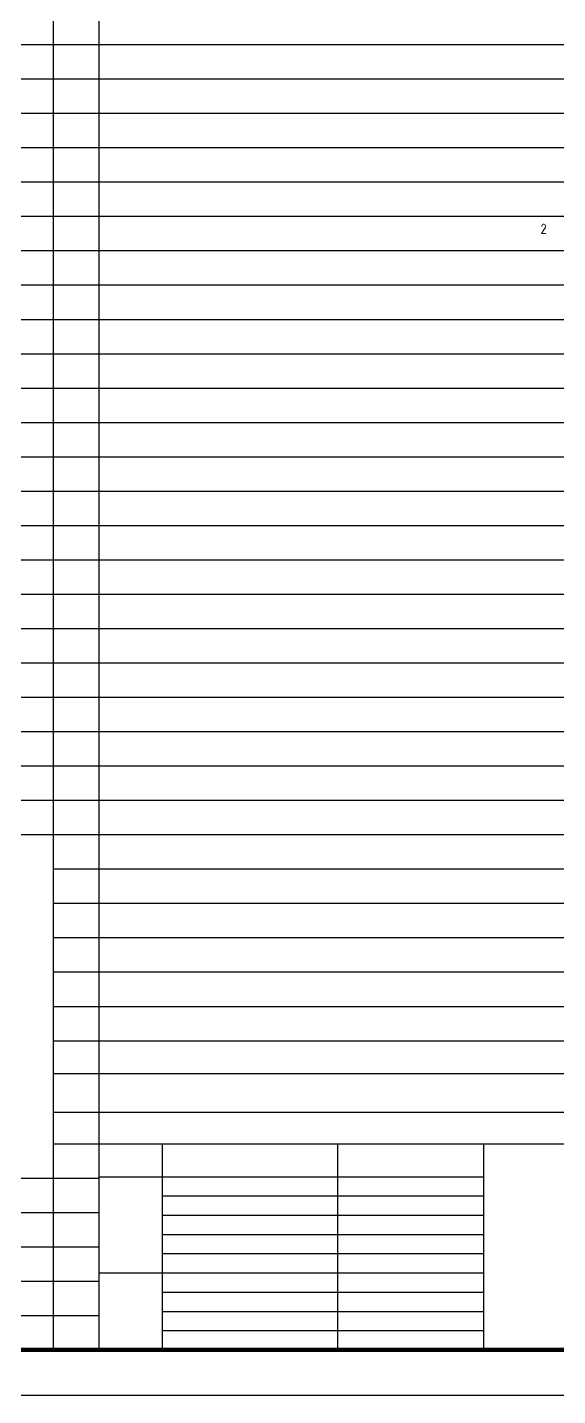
# Model space of a CAD drawing. Extents: x -518115 to 790560, y -210384 to 1628073.
# Drawn here: x 457354 to 468933, y 1186832 to 1216707 of the extents above; entities that cross this region are included whole.
import ezdxf

# ---------------------------------------------------------------- set-up
doc = ezdxf.new("R2010")
doc.units = 0
doc.header["$LTSCALE"] = 1000
doc.header["$MEASUREMENT"] = 0
for name, color, linetype in [('Defpoint', 7, 'Continuous'), ('PUB_TEXT', 4, 'Continuous'), ('图框', 140, 'Continuous')]:
    doc.layers.add(name, color=color, linetype=linetype)
doc.styles.add('_HZTXT', font='txt.shx', dxfattribs={"width": 0.8, "bigfont": 'hztxt.shx'})

# ---------------------------------------------------------------- blocks, each defined once
blk = doc.blocks.new('TK')
at = {"layer": '图框'}
blk.add_lwpolyline([(465375, 548714), (549475, 548714), (549475, 489314), (465375, 489314)], close=True, dxfattribs=at)
blk.add_lwpolyline([(465375, 548714), (549475, 548714), (549475, 489314), (465375, 489314)], close=True, dxfattribs=at)
at = {"layer": '图框', "const_width": 100}
blk.add_lwpolyline([(548475, 490314), (548475, 547714), (467875, 547714), (467875, 490314)], close=True, dxfattribs=at)

msp = doc.modelspace()

# ---------------------------------------------------------------- linework, layer by layer
at = {"layer": 'Defpoint', "color": 252}
for p, q in [((457914.1, 1243332.1), (457914.1, 1187832.1)), ((458914.1, 1243332.1), (458914.1, 1187832.1)), ((408814.1, 1216332.1), (482414.1, 1216332.1)), ((408814.1, 1215582.1), (482414.1, 1215582.1)), ((408814.1, 1214832.1), (482414.1, 1214832.1)), ((408814.1, 1214082.1), (482414.1, 1214082.1)), ((408814.1, 1213332.1), (482414.1, 1213332.1)), ((408814.1, 1212582.1), (482414.1, 1212582.1)), ((408814.1, 1211832.1), (482414.1, 1211832.1)), ((408814.1, 1211082.1), (482414.1, 1211082.1)), ((408814.1, 1210332.1), (482414.1, 1210332.1)), ((408814.1, 1209582.1), (482414.1, 1209582.1)), ((408814.1, 1208832.1), (482414.1, 1208832.1)), ((408814.1, 1208082.1), (482414.1, 1208082.1)), ((408814.1, 1207332.1), (482414.1, 1207332.1)), ((408814.1, 1206582.1), (482414.1, 1206582.1)), ((408814.1, 1205832.1), (482414.1, 1205832.1)), ((408814.1, 1205082.1), (482414.1, 1205082.1)), ((408814.1, 1204332.1), (482414.1, 1204332.1)), ((408814.1, 1203582.1), (457914.1, 1203582.1)), ((457914.1, 1203582.1), (482414.1, 1203582.1)), ((408814.1, 1202832.1), (457914.1, 1202832.1)), ((457914.1, 1202832.1), (482414.1, 1202832.1)), ((408814.1, 1202082.1), (457914.1, 1202082.1)), ((457914.1, 1202082.1), (482414.1, 1202082.1)), ((408814.1, 1201332.1), (457914.1, 1201332.1)), ((457914.1, 1201332.1), (482414.1, 1201332.1)), ((408814.1, 1200582.1), (457914.1, 1200582.1)), ((457914.1, 1200582.1), (482414.1, 1200582.1)), ((408814.1, 1199832.1), (457914.1, 1199832.1)), ((457914.1, 1199832.1), (482414.1, 1199832.1)), ((408814.1, 1199082.1), (457914.1, 1199082.1)), ((457914.1, 1199082.1), (482414.1, 1199082.1)), ((457914.1, 1198332.1), (482414.1, 1198332.1)), ((457914.1, 1197582.1), (482414.1, 1197582.1)), ((457914.1, 1196832.1), (482414.1, 1196832.1)), ((457914.1, 1196832.1), (482414.1, 1196832.1)), ((457914.1, 1196082.1), (482414.1, 1196082.1)), ((457914.1, 1195332.1), (482414.1, 1195332.1)), ((457914.1, 1194582.1), (482414.1, 1194582.1)), ((457914.1, 1193862.1), (482414.1, 1193862.1)), ((457914.1, 1193022.1), (482414.1, 1193022.1)), ((457914.1, 1192332.1), (482414.1, 1192332.1)), ((460299.5, 1192332.1), (460299.5, 1187832.1)), ((464128.3, 1192332.1), (464128.3, 1187832.1)), ((467313.1, 1192332.1), (467313.1, 1187832.1)), ((420665.4, 1191582.1), (458914.1, 1191582.1)), ((458914.1, 1191612.1), (467313.1, 1191612.1)), ((460299.5, 1191192.1), (467313.1, 1191192.1)), ((419218.2, 1190832.1), (458914.1, 1190832.1)), ((460299.5, 1190772.1), (467313.1, 1190772.1)), ((460299.5, 1190352.1), (467313.1, 1190352.1)), ((420665.4, 1190082.1), (458914.1, 1190082.1)), ((460299.5, 1189932.1), (467313.1, 1189932.1)), ((408814.1, 1189332.1), (458914.1, 1189332.1)), ((458914.1, 1189512.1), (467313.1, 1189512.1)), ((460299.5, 1189092.1), (467313.1, 1189092.1)), ((408814.1, 1188582.1), (458914.1, 1188582.1)), ((460299.5, 1188672.1), (467313.1, 1188672.1)), ((460299.5, 1188252.1), (467313.1, 1188252.1)), ((408814.1, 1187832.1), (482414.1, 1187832.1))]:
    msp.add_line(p, q, dxfattribs=at)

# ---------------------------------------------------------------- block references
msp.add_blockref('TK', (-59060.9, 697518.4))

# ---------------------------------------------------------------- texts
at = {"layer": 'PUB_TEXT', "style": '_HZTXT', "width": 0.8}
msp.add_text('2', height=200, dxfattribs=at).set_placement((468560.1, 1212209.7))

doc.saveas('drawing.dxf')
